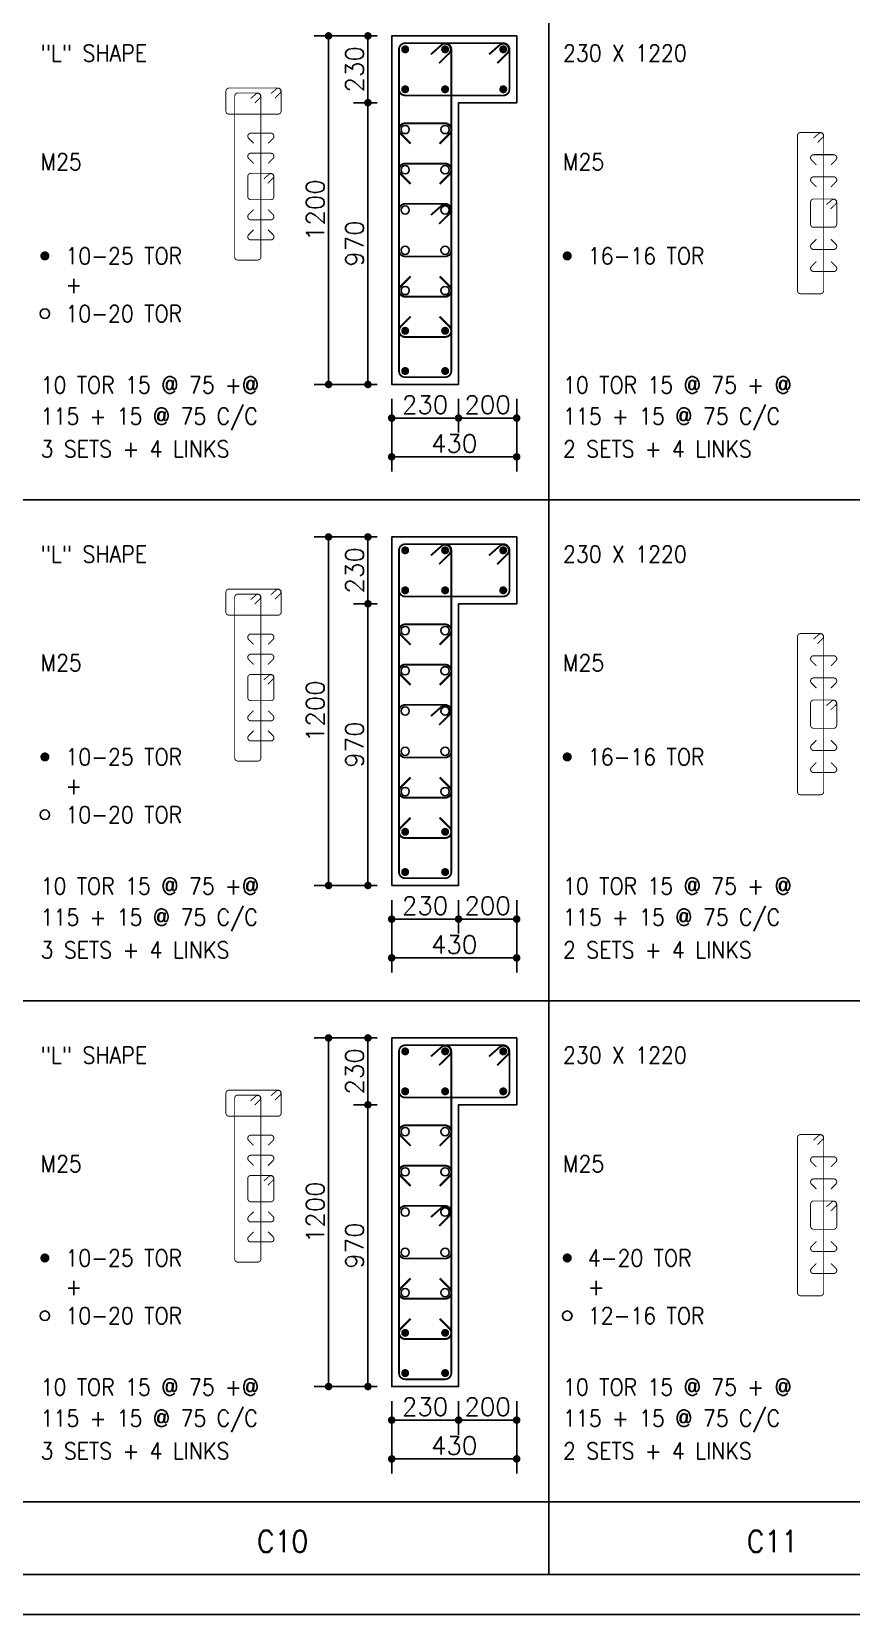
# Model space of a CAD drawing. Extents: x -200722 to 834823, y -494970 to 88783.
# Drawn here: x 399531 to 410812, y -104950 to -83154 of the extents above; entities that cross this region are included whole.
import ezdxf
from ezdxf.enums import TextEntityAlignment as Align

# ---------------------------------------------------------------- set-up
doc = ezdxf.new("R2010")
doc.units = 0
doc.header["$LTSCALE"] = 100
doc.header["$MEASUREMENT"] = 0
doc.header["$PDMODE"] = 34
doc.layers.get('0').update_dxf_attribs({"linetype": 'CONTINUOUS'})
doc.layers.get('DEFPOINTS').update_dxf_attribs({"linetype": 'CONTINUOUS'})
for name, color, linetype in [('5', 4, 'CONTINUOUS'), ('BEAM', 4, 'CONTINUOUS'), ('COL. SHED. STEEL.', 6, 'CONTINUOUS'), ('column', 240, 'CONTINUOUS'), ('STEEL', 6, 'CONTINUOUS'), ('TEXT', 2, 'CONTINUOUS')]:
    doc.layers.add(name, color=color, linetype=linetype)
doc.layers.add('9_PRINT BOUNDARY_NON PRINT', color=32, linetype='CONTINUOUS', plot=False)
doc.layers.add('9_TITLE TEXT', color=7, linetype='CONTINUOUS', lineweight=20)
doc.layers.add('g-dim', color=6, linetype='CONTINUOUS', lineweight=9)
doc.styles.add('ROMANS', font='romans.shx')
doc.styles.get("Standard").update_dxf_attribs({"font": 'simplex.shx'})
doc.dimstyles.new('STANDARD$0', dxfattribs={"dimtxt": 2.5, "dimasz": 2.5, "dimexe": 2, "dimexo": 0.7, "dimgap": 0.9, "dimtad": 1, "dimdec": 0, "dimdsep": 46, "dimtxsty": 'ROMANS', "dimcen": 0.09, "dimclrd": 4, "dimclre": 4, "dimclrt": 3, "dimadec": 0, "dimazin": 0, "dimtfac": 1, "dimtdec": 0, "dimtmove": 0, "dimatfit": 3, "dimfxl": 1, "dimtolj": 1, "dimtzin": 0, "dimarcsym": 0})

# ---------------------------------------------------------------- blocks, each defined once
blk = doc.blocks.new('DOT')
at = {"color": 0, "linetype": 'ByBlock'}
blk.add_line((-0.5, 0), (-1, 0), dxfattribs=at)
at = {"color": 0, "linetype": 'ByBlock', "const_width": 0.5}
blk.add_lwpolyline([(-0.25, 0, 1), (0.25, 0, 1)], format="xyb", close=True, dxfattribs=at)
blk = doc.blocks.new('*D166')
at = {"layer": 'BEAM', "color": 0, "lineweight": -2, "transparency": 16777216}
for p, q in [((404486, -102013), (404486, -102476)), ((405406, -102013), (405406, -102476)), ((404590, -102276), (405302, -102276))]:
    blk.add_line(p, q, dxfattribs=at)
at = {"layer": 'DEFPOINTS', "color": 0, "lineweight": -3, "transparency": 16777216}
for p in [(404486, -101813), (405406, -101813), (405406, -102276)]:
    blk.add_point(p, dxfattribs=at)
at = {"layer": 'BEAM', "color": 0, "lineweight": -2, "transparency": 16777216, "xscale": 104, "yscale": 104, "zscale": 104, "rotation": 180}
blk.add_blockref('DOT', (404486, -102276), dxfattribs=at)
at = {"layer": 'BEAM', "color": 0, "lineweight": -2, "transparency": 16777216, "xscale": 104, "yscale": 104, "zscale": 104}
blk.add_blockref('DOT', (405406, -102276), dxfattribs=at)
at = {"layer": 'BEAM', "color": 0, "transparency": 16777216, "insert": (404946, -102092), "char_height": 248, "attachment_point": 5}
blk.add_mtext('\\A1;230', dxfattribs=at)
blk = doc.blocks.new('_DOT')
at = {"color": 0, "linetype": 'ByBlock'}
blk.add_line((-0.5, 0), (-1, 0), dxfattribs=at)
at = {"color": 0, "linetype": 'ByBlock', "const_width": 0.5}
blk.add_lwpolyline([(-0.25, 0, 1), (0.25, 0, 1)], format="xyb", close=True, dxfattribs=at)
blk = doc.blocks.new('*D167')
at = {"layer": 'BEAM', "color": 0, "lineweight": -2, "transparency": 16777216}
for p, q in [((405406, -102013), (405406, -102476)), ((406206, -102013), (406206, -102476)), ((406102, -102276), (405510, -102276))]:
    blk.add_line(p, q, dxfattribs=at)
at = {"layer": 'DEFPOINTS', "color": 0, "lineweight": -3, "transparency": 16777216}
for p in [(405406, -101813), (406206, -101813), (405406, -102276)]:
    blk.add_point(p, dxfattribs=at)
at = {"layer": 'BEAM', "color": 0, "lineweight": -2, "transparency": 16777216, "xscale": 104, "yscale": 104, "zscale": 104, "rotation": 180}
blk.add_blockref('DOT', (405406, -102276), dxfattribs=at)
at = {"layer": 'BEAM', "color": 0, "lineweight": -2, "transparency": 16777216, "xscale": 104, "yscale": 104, "zscale": 104}
blk.add_blockref('DOT', (406206, -102276), dxfattribs=at)
at = {"layer": 'BEAM', "color": 0, "transparency": 16777216, "insert": (405806, -102092), "char_height": 248, "attachment_point": 5}
blk.add_mtext('\\A1;200', dxfattribs=at)
blk = doc.blocks.new('*D168')
at = {"layer": 'BEAM', "color": 0, "lineweight": -2, "transparency": 16777216}
for p, q in [((404486, -102013), (404486, -103010)), ((406206, -102013), (406206, -103010)), ((404590, -102810), (406102, -102810))]:
    blk.add_line(p, q, dxfattribs=at)
at = {"layer": 'DEFPOINTS', "color": 0, "lineweight": -3, "transparency": 16777216}
for p in [(404486, -101813), (406206, -101813), (406206, -102810)]:
    blk.add_point(p, dxfattribs=at)
at = {"layer": 'BEAM', "color": 0, "lineweight": -2, "transparency": 16777216, "xscale": 104, "yscale": 104, "zscale": 104, "rotation": 180}
blk.add_blockref('DOT', (404486, -102810), dxfattribs=at)
at = {"layer": 'BEAM', "color": 0, "lineweight": -2, "transparency": 16777216, "xscale": 104, "yscale": 104, "zscale": 104}
blk.add_blockref('DOT', (406206, -102810), dxfattribs=at)
at = {"layer": 'BEAM', "color": 0, "transparency": 16777216, "insert": (405346, -102626), "char_height": 248, "attachment_point": 5}
blk.add_mtext('\\A1;430', dxfattribs=at)
blk = doc.blocks.new('*D169')
at = {"layer": 'BEAM', "color": 0, "lineweight": -2, "transparency": 16777216}
for p, q in [((404286, -97933), (403959, -97933)), ((404159, -101709), (404159, -98037)), ((404286, -101813), (403959, -101813))]:
    blk.add_line(p, q, dxfattribs=at)
at = {"layer": 'DEFPOINTS', "color": 0, "lineweight": -3, "transparency": 16777216}
for p in [(404159, -97933), (404486, -97933), (404486, -101813)]:
    blk.add_point(p, dxfattribs=at)
at = {"layer": 'BEAM', "color": 0, "lineweight": -2, "transparency": 16777216, "xscale": 104, "yscale": 104, "zscale": 104}
for p, rotation in [((404159, -97933), 90), ((404159, -101813), 270)]:
    blk.add_blockref('DOT', p, dxfattribs=dict(at, rotation=rotation))
at = {"layer": 'BEAM', "color": 0, "transparency": 16777216, "insert": (403975, -99873), "char_height": 248, "attachment_point": 5, "rotation": 90}
blk.add_mtext('\\A1;970', dxfattribs=at)
blk = doc.blocks.new('*D170')
at = {"layer": 'BEAM', "color": 0, "lineweight": -2, "transparency": 16777216}
for p, q in [((404286, -97013), (403959, -97013)), ((404159, -97117), (404159, -97829)), ((404286, -97933), (403959, -97933))]:
    blk.add_line(p, q, dxfattribs=at)
at = {"layer": 'DEFPOINTS', "color": 0, "lineweight": -3, "transparency": 16777216}
for p in [(404486, -97013), (404159, -97933), (404486, -97933)]:
    blk.add_point(p, dxfattribs=at)
at = {"layer": 'BEAM', "color": 0, "lineweight": -2, "transparency": 16777216, "xscale": 104, "yscale": 104, "zscale": 104}
for p, rotation in [((404159, -97013), 90), ((404159, -97933), 270)]:
    blk.add_blockref('DOT', p, dxfattribs=dict(at, rotation=rotation))
at = {"layer": 'BEAM', "color": 0, "transparency": 16777216, "insert": (403975, -97473), "char_height": 248, "attachment_point": 5, "rotation": 90}
blk.add_mtext('\\A1;230', dxfattribs=at)
blk = doc.blocks.new('*D171')
at = {"layer": 'BEAM', "color": 0, "lineweight": -2, "transparency": 16777216}
for p, q in [((404286, -97013), (403417, -97013)), ((403617, -101709), (403617, -97117)), ((404286, -101813), (403417, -101813))]:
    blk.add_line(p, q, dxfattribs=at)
at = {"layer": 'DEFPOINTS', "color": 0, "lineweight": -3, "transparency": 16777216}
for p in [(403617, -97013), (404486, -97013), (404486, -101813)]:
    blk.add_point(p, dxfattribs=at)
at = {"layer": 'BEAM', "color": 0, "lineweight": -2, "transparency": 16777216, "xscale": 104, "yscale": 104, "zscale": 104}
for p, rotation in [((403617, -97013), 90), ((403617, -101813), 270)]:
    blk.add_blockref('DOT', p, dxfattribs=dict(at, rotation=rotation))
at = {"layer": 'BEAM', "color": 0, "transparency": 16777216, "insert": (403433, -99413), "char_height": 248, "attachment_point": 5, "rotation": 90}
blk.add_mtext('\\A1;1200', dxfattribs=at)
blk = doc.blocks.new('*D172')
at = {"layer": 'BEAM', "color": 0, "lineweight": -2, "transparency": 16777216}
for p, q in [((404486, -95113), (404486, -95576)), ((405406, -95113), (405406, -95576)), ((404590, -95376), (405302, -95376))]:
    blk.add_line(p, q, dxfattribs=at)
at = {"layer": 'DEFPOINTS', "color": 0, "lineweight": -3, "transparency": 16777216}
for p in [(404486, -94913), (405406, -94913), (405406, -95376)]:
    blk.add_point(p, dxfattribs=at)
at = {"layer": 'BEAM', "color": 0, "lineweight": -2, "transparency": 16777216, "xscale": 104, "yscale": 104, "zscale": 104, "rotation": 180}
blk.add_blockref('DOT', (404486, -95376), dxfattribs=at)
at = {"layer": 'BEAM', "color": 0, "lineweight": -2, "transparency": 16777216, "xscale": 104, "yscale": 104, "zscale": 104}
blk.add_blockref('DOT', (405406, -95376), dxfattribs=at)
at = {"layer": 'BEAM', "color": 0, "transparency": 16777216, "insert": (404946, -95192), "char_height": 248, "attachment_point": 5}
blk.add_mtext('\\A1;230', dxfattribs=at)
blk = doc.blocks.new('*D173')
at = {"layer": 'BEAM', "color": 0, "lineweight": -2, "transparency": 16777216}
for p, q in [((405406, -95113), (405406, -95576)), ((406206, -95113), (406206, -95576)), ((406102, -95376), (405510, -95376))]:
    blk.add_line(p, q, dxfattribs=at)
at = {"layer": 'DEFPOINTS', "color": 0, "lineweight": -3, "transparency": 16777216}
for p in [(405406, -94913), (406206, -94913), (405406, -95376)]:
    blk.add_point(p, dxfattribs=at)
at = {"layer": 'BEAM', "color": 0, "lineweight": -2, "transparency": 16777216, "xscale": 104, "yscale": 104, "zscale": 104, "rotation": 180}
blk.add_blockref('DOT', (405406, -95376), dxfattribs=at)
at = {"layer": 'BEAM', "color": 0, "lineweight": -2, "transparency": 16777216, "xscale": 104, "yscale": 104, "zscale": 104}
blk.add_blockref('DOT', (406206, -95376), dxfattribs=at)
at = {"layer": 'BEAM', "color": 0, "transparency": 16777216, "insert": (405806, -95192), "char_height": 248, "attachment_point": 5}
blk.add_mtext('\\A1;200', dxfattribs=at)
blk = doc.blocks.new('*D174')
at = {"layer": 'BEAM', "color": 0, "lineweight": -2, "transparency": 16777216}
for p, q in [((404486, -95113), (404486, -96110)), ((406206, -95113), (406206, -96110)), ((404590, -95910), (406102, -95910))]:
    blk.add_line(p, q, dxfattribs=at)
at = {"layer": 'DEFPOINTS', "color": 0, "lineweight": -3, "transparency": 16777216}
for p in [(404486, -94913), (406206, -94913), (406206, -95910)]:
    blk.add_point(p, dxfattribs=at)
at = {"layer": 'BEAM', "color": 0, "lineweight": -2, "transparency": 16777216, "xscale": 104, "yscale": 104, "zscale": 104, "rotation": 180}
blk.add_blockref('DOT', (404486, -95910), dxfattribs=at)
at = {"layer": 'BEAM', "color": 0, "lineweight": -2, "transparency": 16777216, "xscale": 104, "yscale": 104, "zscale": 104}
blk.add_blockref('DOT', (406206, -95910), dxfattribs=at)
at = {"layer": 'BEAM', "color": 0, "transparency": 16777216, "insert": (405346, -95726), "char_height": 248, "attachment_point": 5}
blk.add_mtext('\\A1;430', dxfattribs=at)
blk = doc.blocks.new('*D175')
at = {"layer": 'BEAM', "color": 0, "lineweight": -2, "transparency": 16777216}
for p, q in [((404286, -91033), (403959, -91033)), ((404159, -94809), (404159, -91137)), ((404286, -94913), (403959, -94913))]:
    blk.add_line(p, q, dxfattribs=at)
at = {"layer": 'DEFPOINTS', "color": 0, "lineweight": -3, "transparency": 16777216}
for p in [(404159, -91033), (404486, -91033), (404486, -94913)]:
    blk.add_point(p, dxfattribs=at)
at = {"layer": 'BEAM', "color": 0, "lineweight": -2, "transparency": 16777216, "xscale": 104, "yscale": 104, "zscale": 104}
for p, rotation in [((404159, -91033), 90), ((404159, -94913), 270)]:
    blk.add_blockref('DOT', p, dxfattribs=dict(at, rotation=rotation))
at = {"layer": 'BEAM', "color": 0, "transparency": 16777216, "insert": (403975, -92973), "char_height": 248, "attachment_point": 5, "rotation": 90}
blk.add_mtext('\\A1;970', dxfattribs=at)
blk = doc.blocks.new('*D176')
at = {"layer": 'BEAM', "color": 0, "lineweight": -2, "transparency": 16777216}
for p, q in [((404286, -90113), (403959, -90113)), ((404159, -90217), (404159, -90929)), ((404286, -91033), (403959, -91033))]:
    blk.add_line(p, q, dxfattribs=at)
at = {"layer": 'DEFPOINTS', "color": 0, "lineweight": -3, "transparency": 16777216}
for p in [(404486, -90113), (404159, -91033), (404486, -91033)]:
    blk.add_point(p, dxfattribs=at)
at = {"layer": 'BEAM', "color": 0, "lineweight": -2, "transparency": 16777216, "xscale": 104, "yscale": 104, "zscale": 104}
for p, rotation in [((404159, -90113), 90), ((404159, -91033), 270)]:
    blk.add_blockref('DOT', p, dxfattribs=dict(at, rotation=rotation))
at = {"layer": 'BEAM', "color": 0, "transparency": 16777216, "insert": (403975, -90573), "char_height": 248, "attachment_point": 5, "rotation": 90}
blk.add_mtext('\\A1;230', dxfattribs=at)
blk = doc.blocks.new('*D177')
at = {"layer": 'BEAM', "color": 0, "lineweight": -2, "transparency": 16777216}
for p, q in [((404286, -90113), (403417, -90113)), ((403617, -94809), (403617, -90217)), ((404286, -94913), (403417, -94913))]:
    blk.add_line(p, q, dxfattribs=at)
at = {"layer": 'DEFPOINTS', "color": 0, "lineweight": -3, "transparency": 16777216}
for p in [(403617, -90113), (404486, -90113), (404486, -94913)]:
    blk.add_point(p, dxfattribs=at)
at = {"layer": 'BEAM', "color": 0, "lineweight": -2, "transparency": 16777216, "xscale": 104, "yscale": 104, "zscale": 104}
for p, rotation in [((403617, -90113), 90), ((403617, -94913), 270)]:
    blk.add_blockref('DOT', p, dxfattribs=dict(at, rotation=rotation))
at = {"layer": 'BEAM', "color": 0, "transparency": 16777216, "insert": (403433, -92513), "char_height": 248, "attachment_point": 5, "rotation": 90}
blk.add_mtext('\\A1;1200', dxfattribs=at)
blk = doc.blocks.new('*D178')
at = {"layer": 'BEAM', "color": 0, "lineweight": -2, "transparency": 16777216}
for p, q in [((404486, -88213), (404486, -88676)), ((405406, -88213), (405406, -88676)), ((404590, -88476), (405302, -88476))]:
    blk.add_line(p, q, dxfattribs=at)
at = {"layer": 'DEFPOINTS', "color": 0, "lineweight": -3, "transparency": 16777216}
for p in [(404486, -88013), (405406, -88013), (405406, -88476)]:
    blk.add_point(p, dxfattribs=at)
at = {"layer": 'BEAM', "color": 0, "lineweight": -2, "transparency": 16777216, "xscale": 104, "yscale": 104, "zscale": 104, "rotation": 180}
blk.add_blockref('DOT', (404486, -88476), dxfattribs=at)
at = {"layer": 'BEAM', "color": 0, "lineweight": -2, "transparency": 16777216, "xscale": 104, "yscale": 104, "zscale": 104}
blk.add_blockref('DOT', (405406, -88476), dxfattribs=at)
at = {"layer": 'BEAM', "color": 0, "transparency": 16777216, "insert": (404946, -88292), "char_height": 248, "attachment_point": 5}
blk.add_mtext('\\A1;230', dxfattribs=at)
blk = doc.blocks.new('*D179')
at = {"layer": 'BEAM', "color": 0, "lineweight": -2, "transparency": 16777216}
for p, q in [((405406, -88213), (405406, -88676)), ((406206, -88213), (406206, -88676)), ((406102, -88476), (405510, -88476))]:
    blk.add_line(p, q, dxfattribs=at)
at = {"layer": 'DEFPOINTS', "color": 0, "lineweight": -3, "transparency": 16777216}
for p in [(405406, -88013), (406206, -88013), (405406, -88476)]:
    blk.add_point(p, dxfattribs=at)
at = {"layer": 'BEAM', "color": 0, "lineweight": -2, "transparency": 16777216, "xscale": 104, "yscale": 104, "zscale": 104, "rotation": 180}
blk.add_blockref('DOT', (405406, -88476), dxfattribs=at)
at = {"layer": 'BEAM', "color": 0, "lineweight": -2, "transparency": 16777216, "xscale": 104, "yscale": 104, "zscale": 104}
blk.add_blockref('DOT', (406206, -88476), dxfattribs=at)
at = {"layer": 'BEAM', "color": 0, "transparency": 16777216, "insert": (405806, -88292), "char_height": 248, "attachment_point": 5}
blk.add_mtext('\\A1;200', dxfattribs=at)
blk = doc.blocks.new('*D180')
at = {"layer": 'BEAM', "color": 0, "lineweight": -2, "transparency": 16777216}
for p, q in [((404486, -88213), (404486, -89210)), ((406206, -88213), (406206, -89210)), ((404590, -89010), (406102, -89010))]:
    blk.add_line(p, q, dxfattribs=at)
at = {"layer": 'DEFPOINTS', "color": 0, "lineweight": -3, "transparency": 16777216}
for p in [(404486, -88013), (406206, -88013), (406206, -89010)]:
    blk.add_point(p, dxfattribs=at)
at = {"layer": 'BEAM', "color": 0, "lineweight": -2, "transparency": 16777216, "xscale": 104, "yscale": 104, "zscale": 104, "rotation": 180}
blk.add_blockref('DOT', (404486, -89010), dxfattribs=at)
at = {"layer": 'BEAM', "color": 0, "lineweight": -2, "transparency": 16777216, "xscale": 104, "yscale": 104, "zscale": 104}
blk.add_blockref('DOT', (406206, -89010), dxfattribs=at)
at = {"layer": 'BEAM', "color": 0, "transparency": 16777216, "insert": (405346, -88826), "char_height": 248, "attachment_point": 5}
blk.add_mtext('\\A1;430', dxfattribs=at)
blk = doc.blocks.new('*D181')
at = {"layer": 'BEAM', "color": 0, "lineweight": -2, "transparency": 16777216}
for p, q in [((404286, -84133), (403959, -84133)), ((404159, -87909), (404159, -84237)), ((404286, -88013), (403959, -88013))]:
    blk.add_line(p, q, dxfattribs=at)
at = {"layer": 'DEFPOINTS', "color": 0, "lineweight": -3, "transparency": 16777216}
for p in [(404159, -84133), (404486, -84133), (404486, -88013)]:
    blk.add_point(p, dxfattribs=at)
at = {"layer": 'BEAM', "color": 0, "lineweight": -2, "transparency": 16777216, "xscale": 104, "yscale": 104, "zscale": 104}
for p, rotation in [((404159, -84133), 90), ((404159, -88013), 270)]:
    blk.add_blockref('DOT', p, dxfattribs=dict(at, rotation=rotation))
at = {"layer": 'BEAM', "color": 0, "transparency": 16777216, "insert": (403975, -86073), "char_height": 248, "attachment_point": 5, "rotation": 90}
blk.add_mtext('\\A1;970', dxfattribs=at)
blk = doc.blocks.new('*D182')
at = {"layer": 'BEAM', "color": 0, "lineweight": -2, "transparency": 16777216}
for p, q in [((404286, -83213), (403959, -83213)), ((404159, -83317), (404159, -84029)), ((404286, -84133), (403959, -84133))]:
    blk.add_line(p, q, dxfattribs=at)
at = {"layer": 'DEFPOINTS', "color": 0, "lineweight": -3, "transparency": 16777216}
for p in [(404486, -83213), (404159, -84133), (404486, -84133)]:
    blk.add_point(p, dxfattribs=at)
at = {"layer": 'BEAM', "color": 0, "lineweight": -2, "transparency": 16777216, "xscale": 104, "yscale": 104, "zscale": 104}
for p, rotation in [((404159, -83213), 90), ((404159, -84133), 270)]:
    blk.add_blockref('DOT', p, dxfattribs=dict(at, rotation=rotation))
at = {"layer": 'BEAM', "color": 0, "transparency": 16777216, "insert": (403975, -83673), "char_height": 248, "attachment_point": 5, "rotation": 90}
blk.add_mtext('\\A1;230', dxfattribs=at)
blk = doc.blocks.new('*D183')
at = {"layer": 'BEAM', "color": 0, "lineweight": -2, "transparency": 16777216}
for p, q in [((404286, -83213), (403417, -83213)), ((403617, -87909), (403617, -83317)), ((404286, -88013), (403417, -88013))]:
    blk.add_line(p, q, dxfattribs=at)
at = {"layer": 'DEFPOINTS', "color": 0, "lineweight": -3, "transparency": 16777216}
for p in [(403617, -83213), (404486, -83213), (404486, -88013)]:
    blk.add_point(p, dxfattribs=at)
at = {"layer": 'BEAM', "color": 0, "lineweight": -2, "transparency": 16777216, "xscale": 104, "yscale": 104, "zscale": 104}
for p, rotation in [((403617, -83213), 90), ((403617, -88013), 270)]:
    blk.add_blockref('DOT', p, dxfattribs=dict(at, rotation=rotation))
at = {"layer": 'BEAM', "color": 0, "transparency": 16777216, "insert": (403433, -85613), "char_height": 248, "attachment_point": 5, "rotation": 90}
blk.add_mtext('\\A1;1200', dxfattribs=at)

msp = doc.modelspace()

# ---------------------------------------------------------------- linework, layer by layer
at = {"color": 18, "true_color": 0x000000}
msp.add_lwpolyline([(330496.4, -104400.4), (421906.4, -104400.4), (421906.4, -40160.4), (330496.4, -40160.4)], close=True, dxfattribs=at)
at = {"layer": '5', "color": 7, "lineweight": -2}
for p, q in [((406646.4, -104400.4), (406646.4, -55100.4)), ((330496.4, -89600.4), (412446.4, -89600.4)), ((330496.4, -96500.4), (412446.4, -96500.4)), ((330496.4, -103400.4), (412446.4, -103400.4))]:
    msp.add_line(p, q, dxfattribs=at)
at = {"layer": '9_PRINT BOUNDARY_NON PRINT', "color": 18, "true_color": 0x000000}
msp.add_lwpolyline([(329946.4, -104950.4), (422456.4, -104950.4), (422456.4, -39610.4), (329946.4, -39610.4)], close=True, dxfattribs=at)
at = {"layer": '9_TITLE TEXT', "color": 18, "true_color": 0x000000}
msp.add_lwpolyline([(421906.4, -40160.4), (330496.4, -40160.4), (330496.4, -104400.4), (421906.4, -104400.4)], dxfattribs=at)
at = {"layer": 'COL. SHED. STEEL.', "color": 140, "linetype": 'Continuous', "const_width": 12.5}
for points in [[(410293.6, -85848.5), (410568.6, -85848.5, 0.4142136), (410611.1, -85806), (410611.1, -85501, 0.4142136), (410568.6, -85458.5), (410293.6, -85458.5, 0.4142136), (410251.1, -85501), (410251.1, -85806, 0.4142136)], [(410293.6, -92748.5), (410568.6, -92748.5, 0.4142136), (410611.1, -92706), (410611.1, -92401, 0.4142136), (410568.6, -92358.5), (410293.6, -92358.5, 0.4142136), (410251.1, -92401), (410251.1, -92706, 0.4142136)], [(410293.6, -99648.5), (410568.6, -99648.5, 0.4142136), (410611.1, -99606), (410611.1, -99301, 0.4142136), (410568.6, -99258.5), (410293.6, -99258.5, 0.4142136), (410251.1, -99301), (410251.1, -99606, 0.4142136)]]:
    msp.add_lwpolyline(points, format="xyb", close=True, dxfattribs=at)
for points in [[(410527, -85596.4), (410598.1, -85526.1, 0.9275277), (410543.3, -85471.8), (410470.8, -85535.5)], [(410527, -92496.4), (410598.1, -92426.1, 0.9275277), (410543.3, -92371.8), (410470.8, -92435.5)], [(410527, -99396.4), (410598.1, -99326.1, 0.9275277), (410543.3, -99271.8), (410470.8, -99335.5)]]:
    msp.add_lwpolyline(points, format="xyb", dxfattribs=at)
at = {"layer": 'column', "color": 4, "linetype": 'Continuous'}
for points in [[(406206.4, -83212.9), (404486.4, -83212.9), (404486.4, -88013), (405406.4, -88013), (405406.4, -84132.9), (406206.4, -84132.9), (406206.4, -83212.9)], [(406206.4, -90112.9), (404486.4, -90112.9), (404486.4, -94913), (405406.4, -94913), (405406.4, -91032.9), (406206.4, -91032.9), (406206.4, -90112.9)], [(406206.4, -97012.9), (404486.4, -97012.9), (404486.4, -101813), (405406.4, -101813), (405406.4, -97932.9), (406206.4, -97932.9), (406206.4, -97012.9)]]:
    msp.add_lwpolyline(points, dxfattribs=at)
at = {"layer": 'g-dim', "color": 62, "lineweight": -2}
for points, const_width in [([(402547.7, -85468.2), (402822.7, -85468.2, 0.4142136), (402865.2, -85425.7), (402865.2, -85148.6, 0.4142136), (402822.7, -85106.1), (402547.7, -85106.1, 0.4142136), (402505.2, -85148.6), (402505.2, -85425.7, 0.4142136)], 12.5), ([(404671.4, -86250.1), (405221.4, -86250.1, 0.4142136), (405306.4, -86165.1), (405306.4, -85610.8, 0.4142136), (405221.4, -85525.8), (404671.4, -85525.8, 0.4142136), (404586.4, -85610.8), (404586.4, -86165.1, 0.4142136)], 25), ([(402547.7, -92368.2), (402822.7, -92368.2, 0.4142136), (402865.2, -92325.7), (402865.2, -92048.6, 0.4142136), (402822.7, -92006.1), (402547.7, -92006.1, 0.4142136), (402505.2, -92048.6), (402505.2, -92325.7, 0.4142136)], 12.5), ([(404671.4, -93150.1), (405221.4, -93150.1, 0.4142136), (405306.4, -93065.1), (405306.4, -92510.8, 0.4142136), (405221.4, -92425.8), (404671.4, -92425.8, 0.4142136), (404586.4, -92510.8), (404586.4, -93065.1, 0.4142136)], 25), ([(402547.7, -99268.2), (402822.7, -99268.2, 0.4142136), (402865.2, -99225.7), (402865.2, -98948.6, 0.4142136), (402822.7, -98906.1), (402547.7, -98906.1, 0.4142136), (402505.2, -98948.6), (402505.2, -99225.7, 0.4142136)], 12.5), ([(404671.4, -100050.1), (405221.4, -100050.1, 0.4142136), (405306.4, -99965.1), (405306.4, -99410.8, 0.4142136), (405221.4, -99325.8), (404671.4, -99325.8, 0.4142136), (404586.4, -99410.8), (404586.4, -99965.1, 0.4142136)], 25)]:
    msp.add_lwpolyline(points, format="xyb", close=True, dxfattribs=dict(at, const_width=const_width))
for points, const_width in [([(402781.1, -85244), (402852.1, -85173.7, 0.9275277), (402797.3, -85119.4), (402724.8, -85183)], 12.5), ([(405138.2, -85801.7), (405280.3, -85661, 0.9275277), (405170.7, -85552.4), (405025.7, -85679.7)], 25), ([(402781.1, -92144), (402852.1, -92073.7, 0.9275277), (402797.3, -92019.4), (402724.8, -92083)], 12.5), ([(405138.2, -92701.7), (405280.3, -92561, 0.9275277), (405170.7, -92452.4), (405025.7, -92579.7)], 25), ([(402781.1, -99044), (402852.1, -98973.7, 0.9275277), (402797.3, -98919.4), (402724.8, -98983)], 12.5), ([(405138.2, -99601.7), (405280.3, -99461, 0.9275277), (405170.7, -99352.4), (405025.7, -99479.7)], 25)]:
    msp.add_lwpolyline(points, format="xyb", dxfattribs=dict(at, const_width=const_width))
at = {"layer": 'STEEL', "color": 18, "true_color": 0x000000}
for points, const_width in [([(404671.4, -83312.9), (405221.4, -83312.9, -0.4142136), (405306.4, -83397.9), (405306.4, -87828, -0.4142136), (405221.4, -87913), (404671.4, -87913, -0.4142136), (404586.4, -87828), (404586.4, -83397.9, -0.4142136)], 25), ([(404671.4, -83312.9), (406021.4, -83312.9, -0.4142136), (406106.4, -83397.9), (406106.4, -83947.9, -0.4142136), (406021.4, -84032.9), (404671.4, -84032.9, -0.4142136), (404586.4, -83947.9), (404586.4, -83397.9, -0.4142136)], 25), ([(402247, -83930.8), (402922, -83930.8, -0.4142136), (402964.5, -83973.3), (402964.5, -84248.3, -0.4142136), (402922, -84290.8), (402247, -84290.8, -0.4142136), (402204.5, -84248.3), (402204.5, -83973.3, -0.4142136)], 12.5), ([(402367.7, -83999.6), (402642.7, -83999.6, -0.4142136), (402685.2, -84042.1), (402685.2, -86257.2, -0.4142136), (402642.7, -86299.7), (402367.7, -86299.7, -0.4142136), (402325.2, -86257.2), (402325.2, -84042.1, -0.4142136)], 12.5), ([(410113.6, -86763.5), (410388.6, -86763.5, 0.4142136), (410431.1, -86721), (410431.1, -84586, 0.4142136), (410388.6, -84543.5), (410113.6, -84543.5, 0.4142136), (410071.1, -84586), (410071.1, -86721, 0.4142136)], 12.5), ([(399681.7, -86242.9, 1), (399744.2, -86242.9, 1)], 62.5), ([(406870.9, -86242.9, 1), (406933.4, -86242.9, 1)], 62.5), ([(404671.4, -90212.9), (405221.4, -90212.9, -0.4142136), (405306.4, -90297.9), (405306.4, -94728, -0.4142136), (405221.4, -94813), (404671.4, -94813, -0.4142136), (404586.4, -94728), (404586.4, -90297.9, -0.4142136)], 25), ([(404671.4, -90212.9), (406021.4, -90212.9, -0.4142136), (406106.4, -90297.9), (406106.4, -90847.9, -0.4142136), (406021.4, -90932.9), (404671.4, -90932.9, -0.4142136), (404586.4, -90847.9), (404586.4, -90297.9, -0.4142136)], 25), ([(402247, -90830.8), (402922, -90830.8, -0.4142136), (402964.5, -90873.3), (402964.5, -91148.3, -0.4142136), (402922, -91190.8), (402247, -91190.8, -0.4142136), (402204.5, -91148.3), (402204.5, -90873.3, -0.4142136)], 12.5), ([(402367.7, -90899.6), (402642.7, -90899.6, -0.4142136), (402685.2, -90942.1), (402685.2, -93157.2, -0.4142136), (402642.7, -93199.7), (402367.7, -93199.7, -0.4142136), (402325.2, -93157.2), (402325.2, -90942.1, -0.4142136)], 12.5), ([(410113.6, -93663.5), (410388.6, -93663.5, 0.4142136), (410431.1, -93621), (410431.1, -91486, 0.4142136), (410388.6, -91443.5), (410113.6, -91443.5, 0.4142136), (410071.1, -91486), (410071.1, -93621, 0.4142136)], 12.5), ([(399681.7, -93142.9, 1), (399744.2, -93142.9, 1)], 62.5), ([(406870.9, -93142.9, 1), (406933.4, -93142.9, 1)], 62.5), ([(404671.4, -97112.9), (405221.4, -97112.9, -0.4142136), (405306.4, -97197.9), (405306.4, -101628, -0.4142136), (405221.4, -101713), (404671.4, -101713, -0.4142136), (404586.4, -101628), (404586.4, -97197.9, -0.4142136)], 25), ([(404671.4, -97112.9), (406021.4, -97112.9, -0.4142136), (406106.4, -97197.9), (406106.4, -97747.9, -0.4142136), (406021.4, -97832.9), (404671.4, -97832.9, -0.4142136), (404586.4, -97747.9), (404586.4, -97197.9, -0.4142136)], 25), ([(402247, -97730.8), (402922, -97730.8, -0.4142136), (402964.5, -97773.3), (402964.5, -98048.3, -0.4142136), (402922, -98090.8), (402247, -98090.8, -0.4142136), (402204.5, -98048.3), (402204.5, -97773.3, -0.4142136)], 12.5), ([(402367.7, -97799.6), (402642.7, -97799.6, -0.4142136), (402685.2, -97842.1), (402685.2, -100057.2, -0.4142136), (402642.7, -100099.7), (402367.7, -100099.7, -0.4142136), (402325.2, -100057.2), (402325.2, -97842.1, -0.4142136)], 12.5), ([(410113.6, -100563.5), (410388.6, -100563.5, 0.4142136), (410431.1, -100521), (410431.1, -98386, 0.4142136), (410388.6, -98343.5), (410113.6, -98343.5, 0.4142136), (410071.1, -98386), (410071.1, -100521, 0.4142136)], 12.5), ([(399681.7, -100042.9, 1), (399744.2, -100042.9, 1)], 62.5), ([(406870.9, -100042.9, 1), (406933.4, -100042.9, 1)], 62.5)]:
    msp.add_lwpolyline(points, format="xyb", close=True, dxfattribs=dict(at, const_width=const_width))
at = {"layer": 'STEEL', "color": 18, "linetype": 'Continuous', "true_color": 0x000000, "const_width": 55}
for points in [[(404671.4, -83425.4, 1), (404671.4, -83370.4, 1)], [(405221.4, -83425.4, -1), (405221.4, -83370.4, -1)], [(406021.4, -83425.4, -1), (406021.4, -83370.4, -1)], [(404671.4, -83975.4, 1), (404671.4, -83920.4, 1)], [(405221.4, -83975.4, -1), (405221.4, -83920.4, -1)], [(406021.4, -83975.4, -1), (406021.4, -83920.4, -1)], [(404671.4, -87301.2, 1), (404671.4, -87246.2, 1)], [(405221.4, -87301.2, -1), (405221.4, -87246.2, -1)], [(404671.4, -87855.5, 1), (404671.4, -87800.5, 1)], [(405221.4, -87855.5, -1), (405221.4, -87800.5, -1)], [(404671.4, -90325.4, 1), (404671.4, -90270.4, 1)], [(405221.4, -90325.4, -1), (405221.4, -90270.4, -1)], [(406021.4, -90325.4, -1), (406021.4, -90270.4, -1)], [(404671.4, -90875.4, 1), (404671.4, -90820.4, 1)], [(405221.4, -90875.4, -1), (405221.4, -90820.4, -1)], [(406021.4, -90875.4, -1), (406021.4, -90820.4, -1)], [(404671.4, -94201.2, 1), (404671.4, -94146.2, 1)], [(405221.4, -94201.2, -1), (405221.4, -94146.2, -1)], [(404671.4, -94755.5, 1), (404671.4, -94700.5, 1)], [(405221.4, -94755.5, -1), (405221.4, -94700.5, -1)], [(404671.4, -97225.4, 1), (404671.4, -97170.4, 1)], [(405221.4, -97225.4, -1), (405221.4, -97170.4, -1)], [(406021.4, -97225.4, -1), (406021.4, -97170.4, -1)], [(404671.4, -97775.4, 1), (404671.4, -97720.4, 1)], [(405221.4, -97775.4, -1), (405221.4, -97720.4, -1)], [(406021.4, -97775.4, -1), (406021.4, -97720.4, -1)], [(404671.4, -101101.2, 1), (404671.4, -101046.2, 1)], [(405221.4, -101101.2, -1), (405221.4, -101046.2, -1)], [(404671.4, -101655.5, 1), (404671.4, -101600.5, 1)], [(405221.4, -101655.5, -1), (405221.4, -101600.5, -1)]]:
    msp.add_lwpolyline(points, format="xyb", close=True, dxfattribs=at)
at = {"layer": 'STEEL', "color": 18, "true_color": 0x000000}
for points, const_width in [([(405138.2, -83588.8), (405280.3, -83448.1, 0.9275277), (405170.7, -83339.5), (405025.7, -83466.8)], 25), ([(405938.2, -83588.8), (406080.3, -83448.1, 0.9275277), (405970.7, -83339.5), (405825.7, -83466.8)], 25), ([(402601.1, -84137.6), (402672.1, -84067.2, 0.9275277), (402617.3, -84012.9), (402544.8, -84076.6)], 12.5), ([(402880.5, -84068.7), (402951.5, -83998.3, 0.9275277), (402896.7, -83944), (402824.2, -84007.7)], 12.5), ([(410347, -84681.4), (410418.1, -84611.1, 0.9275277), (410363.3, -84556.8), (410290.8, -84620.5)], 12.5), ([(405138.2, -90488.8), (405280.3, -90348.1, 0.9275277), (405170.7, -90239.5), (405025.7, -90366.8)], 25), ([(405938.2, -90488.8), (406080.3, -90348.1, 0.9275277), (405970.7, -90239.5), (405825.7, -90366.8)], 25), ([(402880.5, -90968.7), (402951.5, -90898.3, 0.9275277), (402896.7, -90844), (402824.2, -90907.7)], 12.5), ([(402601.1, -91037.6), (402672.1, -90967.2, 0.9275277), (402617.3, -90912.9), (402544.8, -90976.6)], 12.5), ([(410347, -91581.4), (410418.1, -91511.1, 0.9275277), (410363.3, -91456.8), (410290.8, -91520.5)], 12.5), ([(405138.2, -97388.8), (405280.3, -97248.1, 0.9275277), (405170.7, -97139.5), (405025.7, -97266.8)], 25), ([(405938.2, -97388.8), (406080.3, -97248.1, 0.9275277), (405970.7, -97139.5), (405825.7, -97266.8)], 25), ([(402601.1, -97937.6), (402672.1, -97867.2, 0.9275277), (402617.3, -97812.9), (402544.8, -97876.6)], 12.5), ([(402880.5, -97868.7), (402951.5, -97798.3, 0.9275277), (402896.7, -97744), (402824.2, -97807.7)], 12.5), ([(410347, -98481.4), (410418.1, -98411.1, 0.9275277), (410363.3, -98356.8), (410290.8, -98420.5)], 12.5)]:
    msp.add_lwpolyline(points, format="xyb", dxfattribs=dict(at, const_width=const_width))
at = {"layer": 'STEEL', "color": 40}
for points in [[(402585.2, -84691.9, 14, 14, 0), (402517.6, -84624.3, 14, 14, -0.6681786), (402547.7, -84551.8, 14, 14, 0), (402822.7, -84551.8, 14, 14, -0.6681786), (402852.7, -84624.3, 14, 14, 0), (402785.2, -84691.9, 0, 0, 0)], [(404746.4, -84697.4, 28, 28, 0), (404611.3, -84562.3, 28, 28, -0.6681786), (404671.4, -84417.2, 28, 28, 0), (405221.4, -84417.2, 28, 28, -0.6681786), (405281.5, -84562.3, 28, 28, 0), (405146.5, -84697.4, 0, 0, 0)], [(402585.2, -84969, 14, 14, 0), (402517.6, -84901.5, 14, 14, -0.6681786), (402547.7, -84828.9, 14, 14, 0), (402822.7, -84828.9, 14, 14, -0.6681786), (402852.7, -84901.5, 14, 14, 0), (402785.2, -84969, 0, 0, 0)], [(404746.4, -85251.7, 28, 28, 0), (404611.3, -85116.6, 28, 28, -0.6681786), (404671.4, -84971.5, 28, 28, 0), (405221.4, -84971.5, 28, 28, -0.6681786), (405281.5, -85116.6, 28, 28, 0), (405146.5, -85251.7, 0, 0, 0)], [(410331.1, -84988.6, 14, 14, 0), (410263.6, -84921.1, 14, 14, -0.6681786), (410293.6, -84848.5, 14, 14, 0), (410568.6, -84848.5, 14, 14, -0.6681786), (410598.7, -84921.1, 14, 14, 0), (410531.1, -84988.6, 0, 0, 0)], [(410331.1, -85293.6, 14, 14, 0), (410263.6, -85226.1, 14, 14, -0.6681786), (410293.6, -85153.5, 14, 14, 0), (410568.6, -85153.5, 14, 14, -0.6681786), (410598.7, -85226.1, 14, 14, 0), (410531.1, -85293.6, 0, 0, 0)], [(402585.2, -85605.3, 14, 14, 0), (402517.6, -85672.8, 14, 14, 0.6681786), (402547.7, -85745.4, 14, 14, 0), (402822.7, -85745.4, 14, 14, 0.6681786), (402852.7, -85672.8, 14, 14, 0), (402785.2, -85605.3, 0, 0, 0)], [(402585.2, -85882.4, 14, 14, 0), (402517.6, -85950, 14, 14, 0.6681786), (402547.7, -86022.5, 14, 14, 0), (402822.7, -86022.5, 14, 14, 0.6681786), (402852.7, -85950, 14, 14, 0), (402785.2, -85882.4, 0, 0, 0)], [(410331.1, -86013.4, 14, 14, 0), (410263.6, -86081, 14, 14, 0.6681786), (410293.6, -86153.5, 14, 14, 0), (410568.6, -86153.5, 14, 14, 0.6681786), (410598.7, -86081, 14, 14, 0), (410531.1, -86013.4, 0, 0, 0)], [(410331.1, -86318.4, 14, 14, 0), (410263.6, -86386, 14, 14, 0.6681786), (410293.6, -86458.5, 14, 14, 0), (410568.6, -86458.5, 14, 14, 0.6681786), (410598.7, -86386, 14, 14, 0), (410531.1, -86318.4, 0, 0, 0)], [(404746.4, -86524.2, 28, 28, 0), (404611.3, -86659.3, 28, 28, 0.6681786), (404671.4, -86804.4, 28, 28, 0), (405221.4, -86804.4, 28, 28, 0.6681786), (405281.5, -86659.3, 28, 28, 0), (405146.5, -86524.2, 0, 0, 0)], [(404746.4, -87078.5, 28, 28, 0), (404611.3, -87213.6, 28, 28, 0.6681786), (404671.4, -87358.7, 28, 28, 0), (405221.4, -87358.7, 28, 28, 0.6681786), (405281.5, -87213.6, 28, 28, 0), (405146.5, -87078.5, 0, 0, 0)], [(404746.4, -91597.4, 28, 28, 0), (404611.3, -91462.3, 28, 28, -0.6681786), (404671.4, -91317.2, 28, 28, 0), (405221.4, -91317.2, 28, 28, -0.6681786), (405281.5, -91462.3, 28, 28, 0), (405146.5, -91597.4, 0, 0, 0)], [(402585.2, -91591.9, 14, 14, 0), (402517.6, -91524.3, 14, 14, -0.6681786), (402547.7, -91451.8, 14, 14, 0), (402822.7, -91451.8, 14, 14, -0.6681786), (402852.7, -91524.3, 14, 14, 0), (402785.2, -91591.9, 0, 0, 0)], [(402585.2, -91869, 14, 14, 0), (402517.6, -91801.5, 14, 14, -0.6681786), (402547.7, -91728.9, 14, 14, 0), (402822.7, -91728.9, 14, 14, -0.6681786), (402852.7, -91801.5, 14, 14, 0), (402785.2, -91869, 0, 0, 0)], [(410331.1, -91888.6, 14, 14, 0), (410263.6, -91821.1, 14, 14, -0.6681786), (410293.6, -91748.5, 14, 14, 0), (410568.6, -91748.5, 14, 14, -0.6681786), (410598.7, -91821.1, 14, 14, 0), (410531.1, -91888.6, 0, 0, 0)], [(404746.4, -92151.7, 28, 28, 0), (404611.3, -92016.6, 28, 28, -0.6681786), (404671.4, -91871.5, 28, 28, 0), (405221.4, -91871.5, 28, 28, -0.6681786), (405281.5, -92016.6, 28, 28, 0), (405146.5, -92151.7, 0, 0, 0)], [(410331.1, -92193.6, 14, 14, 0), (410263.6, -92126.1, 14, 14, -0.6681786), (410293.6, -92053.5, 14, 14, 0), (410568.6, -92053.5, 14, 14, -0.6681786), (410598.7, -92126.1, 14, 14, 0), (410531.1, -92193.6, 0, 0, 0)], [(402585.2, -92505.3, 14, 14, 0), (402517.6, -92572.8, 14, 14, 0.6681786), (402547.7, -92645.4, 14, 14, 0), (402822.7, -92645.4, 14, 14, 0.6681786), (402852.7, -92572.8, 14, 14, 0), (402785.2, -92505.3, 0, 0, 0)], [(402585.2, -92782.4, 14, 14, 0), (402517.6, -92850, 14, 14, 0.6681786), (402547.7, -92922.5, 14, 14, 0), (402822.7, -92922.5, 14, 14, 0.6681786), (402852.7, -92850, 14, 14, 0), (402785.2, -92782.4, 0, 0, 0)], [(410331.1, -92913.4, 14, 14, 0), (410263.6, -92981, 14, 14, 0.6681786), (410293.6, -93053.5, 14, 14, 0), (410568.6, -93053.5, 14, 14, 0.6681786), (410598.7, -92981, 14, 14, 0), (410531.1, -92913.4, 0, 0, 0)], [(410331.1, -93218.4, 14, 14, 0), (410263.6, -93286, 14, 14, 0.6681786), (410293.6, -93358.5, 14, 14, 0), (410568.6, -93358.5, 14, 14, 0.6681786), (410598.7, -93286, 14, 14, 0), (410531.1, -93218.4, 0, 0, 0)], [(404746.4, -93424.2, 28, 28, 0), (404611.3, -93559.3, 28, 28, 0.6681786), (404671.4, -93704.4, 28, 28, 0), (405221.4, -93704.4, 28, 28, 0.6681786), (405281.5, -93559.3, 28, 28, 0), (405146.5, -93424.2, 0, 0, 0)], [(404746.4, -93978.5, 28, 28, 0), (404611.3, -94113.6, 28, 28, 0.6681786), (404671.4, -94258.7, 28, 28, 0), (405221.4, -94258.7, 28, 28, 0.6681786), (405281.5, -94113.6, 28, 28, 0), (405146.5, -93978.5, 0, 0, 0)], [(404746.4, -98497.4, 28, 28, 0), (404611.3, -98362.3, 28, 28, -0.6681786), (404671.4, -98217.2, 28, 28, 0), (405221.4, -98217.2, 28, 28, -0.6681786), (405281.5, -98362.3, 28, 28, 0), (405146.5, -98497.4, 0, 0, 0)], [(402585.2, -98491.9, 14, 14, 0), (402517.6, -98424.3, 14, 14, -0.6681786), (402547.7, -98351.8, 14, 14, 0), (402822.7, -98351.8, 14, 14, -0.6681786), (402852.7, -98424.3, 14, 14, 0), (402785.2, -98491.9, 0, 0, 0)], [(402585.2, -98769, 14, 14, 0), (402517.6, -98701.5, 14, 14, -0.6681786), (402547.7, -98628.9, 14, 14, 0), (402822.7, -98628.9, 14, 14, -0.6681786), (402852.7, -98701.5, 14, 14, 0), (402785.2, -98769, 0, 0, 0)], [(410331.1, -98788.6, 14, 14, 0), (410263.6, -98721.1, 14, 14, -0.6681786), (410293.6, -98648.5, 14, 14, 0), (410568.6, -98648.5, 14, 14, -0.6681786), (410598.7, -98721.1, 14, 14, 0), (410531.1, -98788.6, 0, 0, 0)], [(404746.4, -99051.7, 28, 28, 0), (404611.3, -98916.6, 28, 28, -0.6681786), (404671.4, -98771.5, 28, 28, 0), (405221.4, -98771.5, 28, 28, -0.6681786), (405281.5, -98916.6, 28, 28, 0), (405146.5, -99051.7, 0, 0, 0)], [(410331.1, -99093.6, 14, 14, 0), (410263.6, -99026.1, 14, 14, -0.6681786), (410293.6, -98953.5, 14, 14, 0), (410568.6, -98953.5, 14, 14, -0.6681786), (410598.7, -99026.1, 14, 14, 0), (410531.1, -99093.6, 0, 0, 0)], [(402585.2, -99405.3, 14, 14, 0), (402517.6, -99472.8, 14, 14, 0.6681786), (402547.7, -99545.4, 14, 14, 0), (402822.7, -99545.4, 14, 14, 0.6681786), (402852.7, -99472.8, 14, 14, 0), (402785.2, -99405.3, 0, 0, 0)], [(402585.2, -99682.4, 14, 14, 0), (402517.6, -99750, 14, 14, 0.6681786), (402547.7, -99822.5, 14, 14, 0), (402822.7, -99822.5, 14, 14, 0.6681786), (402852.7, -99750, 14, 14, 0), (402785.2, -99682.4, 0, 0, 0)], [(410331.1, -99813.4, 14, 14, 0), (410263.6, -99881, 14, 14, 0.6681786), (410293.6, -99953.5, 14, 14, 0), (410568.6, -99953.5, 14, 14, 0.6681786), (410598.7, -99881, 14, 14, 0), (410531.1, -99813.4, 0, 0, 0)], [(410331.1, -100118.4, 14, 14, 0), (410263.6, -100186, 14, 14, 0.6681786), (410293.6, -100258.5, 14, 14, 0), (410568.6, -100258.5, 14, 14, 0.6681786), (410598.7, -100186, 14, 14, 0), (410531.1, -100118.4, 0, 0, 0)], [(404746.4, -100324.2, 28, 28, 0), (404611.3, -100459.3, 28, 28, 0.6681786), (404671.4, -100604.4, 28, 28, 0), (405221.4, -100604.4, 28, 28, 0.6681786), (405281.5, -100459.3, 28, 28, 0), (405146.5, -100324.2, 0, 0, 0)], [(404746.4, -100878.5, 28, 28, 0), (404611.3, -101013.6, 28, 28, 0.6681786), (404671.4, -101158.7, 28, 28, 0), (405221.4, -101158.7, 28, 28, 0.6681786), (405281.5, -101013.6, 28, 28, 0), (405146.5, -100878.5, 0, 0, 0)]]:
    msp.add_lwpolyline(points, format="xyseb", dxfattribs=at)
at = {"layer": 'STEEL', "color": 0}
for centre, radius in [((404671.4, -84502.2), 57), ((405221.4, -84502.2), 57), ((404671.4, -85056.5), 57), ((405221.4, -85056.5), 57), ((404671.4, -85610.8), 57), ((405221.4, -85610.8), 57), ((404671.4, -86165.1), 57), ((405221.4, -86165.1), 57), ((404671.4, -86719.4), 57), ((405221.4, -86719.4), 57), ((399712.9, -87037.9), 65.3), ((404671.4, -91402.2), 57), ((405221.4, -91402.2), 57), ((404671.4, -91956.5), 57), ((405221.4, -91956.5), 57), ((404671.4, -92510.8), 57), ((405221.4, -92510.8), 57), ((404671.4, -93065.1), 57), ((405221.4, -93065.1), 57), ((404671.4, -93619.4), 57), ((405221.4, -93619.4), 57), ((399712.9, -93937.9), 65.3), ((404671.4, -98302.2), 57), ((405221.4, -98302.2), 57), ((404671.4, -98856.5), 57), ((405221.4, -98856.5), 57), ((404671.4, -99410.8), 57), ((405221.4, -99410.8), 57), ((404671.4, -99965.1), 57), ((405221.4, -99965.1), 57), ((404671.4, -100519.4), 57), ((405221.4, -100519.4), 57), ((399712.9, -100837.9), 65.3), ((406902.2, -100837.9), 65.3)]:
    msp.add_circle(centre, radius, dxfattribs=at)

# ---------------------------------------------------------------- texts
at = {"layer": 'TEXT', "color": 18, "ltscale": 5, "true_color": 0x000000, "style": 'ROMANS', "width": 0.9}
for s, p in [('"L" SHAPE', (399654.5, -83450.4)), ('230 X 1220', (406843.8, -83450.4)), ('M25', (399654.5, -84945.4)), ('M25', (406843.8, -84945.4)), ('10-25 TOR', (399996.1, -86242.9)), ('16-16 TOR', (407185.4, -86242.9)), ('+', (399996.1, -86640.4)), ('10-20 TOR', (399996.1, -87037.9)), ('10 TOR 15 @ 75 +@', (399654.5, -88020.4)), ('10 TOR 15 @ 75 + @ ', (406843.8, -88020.4)), ('115 + 15 @ 75 C/C', (399654.5, -88450)), ('115 + 15 @ 75 C/C', (406843.8, -88450)), ('3 SETS + 4 LINKS', (399654.5, -88900.5)), ('2 SETS + 4 LINKS', (406843.8, -88900.5)), ('"L" SHAPE', (399654.5, -90350.4)), ('230 X 1220', (406843.8, -90350.4)), ('M25', (399654.5, -91845.4)), ('M25', (406843.8, -91845.4)), ('10-25 TOR', (399996.1, -93142.9)), ('16-16 TOR', (407185.4, -93142.9)), ('+', (399996.1, -93540.4)), ('10-20 TOR', (399996.1, -93937.9)), ('10 TOR 15 @ 75 +@', (399654.5, -94920.4)), ('10 TOR 15 @ 75 + @ ', (406843.8, -94920.4)), ('115 + 15 @ 75 C/C', (399654.5, -95350)), ('115 + 15 @ 75 C/C', (406843.8, -95350)), ('3 SETS + 4 LINKS', (399654.5, -95800.5)), ('2 SETS + 4 LINKS', (406843.8, -95800.5)), ('"L" SHAPE', (399654.5, -97250.4)), ('230 X 1220', (406843.8, -97250.4)), ('M25', (399654.5, -98745.4)), ('M25', (406843.8, -98745.4)), ('10-25 TOR', (399996.1, -100042.9)), ('4-20 TOR', (407185.4, -100042.9)), ('+', (399996.1, -100440.4)), ('+', (407185.4, -100440.4)), ('10-20 TOR', (399996.1, -100837.9)), ('12-16 TOR', (407185.4, -100837.9)), ('10 TOR 15 @ 75 +@', (399654.5, -101820.4)), ('10 TOR 15 @ 75 + @ ', (406843.8, -101820.4)), ('115 + 15 @ 75 C/C', (399654.5, -102250)), ('115 + 15 @ 75 C/C', (406843.8, -102250)), ('3 SETS + 4 LINKS', (399654.5, -102700.5)), ('2 SETS + 4 LINKS', (406843.8, -102700.5))]:
    msp.add_text(s, height=230, dxfattribs=at).set_placement(p, align=Align.MIDDLE_LEFT)
for s, p in [('C10', (402984.9, -103944.9)), ('C11', (409726.5, -103944.9))]:
    msp.add_text(s, height=300, dxfattribs=at).set_placement(p, align=Align.MIDDLE)

# ---------------------------------------------------------------- dimensions: what is measured, and where the dimension line sits
at = {"layer": 'BEAM', "color": 18, "true_color": 0x000000}
for base, p1, p2, angle, picture, middle in [((403616.7, -83212.9), (404486.4, -88013), (404486.4, -83212.9), 90, '*D183', (403432.7, -85612.9)), ((404159, -84132.9), (404486.4, -83212.9), (404486.4, -84132.9), 270, '*D182', (403975, -83672.9)), ((404159, -84132.9), (404486.4, -88013), (404486.4, -84132.9), 90, '*D181', (403975, -86072.9)), ((405406.4, -88476.4), (406206.4, -88013), (405406.4, -88013), 180, '*D179', (405806.4, -88292.4)), ((403616.7, -90112.9), (404486.4, -94913), (404486.4, -90112.9), 90, '*D177', (403432.7, -92512.9)), ((404159, -91032.9), (404486.4, -90112.9), (404486.4, -91032.9), 270, '*D176', (403975, -90572.9)), ((404159, -91032.9), (404486.4, -94913), (404486.4, -91032.9), 90, '*D175', (403975, -92972.9)), ((405406.4, -95376.4), (406206.4, -94913), (405406.4, -94913), 180, '*D173', (405806.4, -95192.4)), ((403616.7, -97012.9), (404486.4, -101813), (404486.4, -97012.9), 90, '*D171', (403432.7, -99412.9)), ((404159, -97932.9), (404486.4, -97012.9), (404486.4, -97932.9), 270, '*D170', (403975, -97472.9)), ((404159, -97932.9), (404486.4, -101813), (404486.4, -97932.9), 90, '*D169', (403975, -99872.9)), ((405406.4, -102276.4), (406206.4, -101813), (405406.4, -101813), 180, '*D167', (405806.4, -102092.4))]:
    dim = msp.add_linear_dim(base=base, p1=p1, p2=p2, angle=angle, dimstyle='STANDARD$0', override={"dimscale": 8, "dimtxt": 31, "dimasz": 13, "dimexe": 25, "dimexo": 25, "dimgap": 7.5, "dimlfac": 0.25, "dimzin": 3, "dimtxsty": 'Standard', "dimblk": 'DOT', "dimcen": 3, "dimdle": 4, "dimclrd": 0, "dimclre": 0, "dimclrt": 0, "dimtmove": 2, "dimldrblk": 'DOT', "dimtzin": 3}, dxfattribs=at)
    dim.commit()
    dim.dimension.update_dxf_attribs({"geometry": picture, "text_midpoint": middle})
for base, p1, p2, picture, middle in [((405406.4, -88476.4), (404486.4, -88013), (405406.4, -88013), '*D178', (404946.4, -88292.4)), ((406206.4, -89010.5), (404486.4, -88013), (406206.4, -88013), '*D180', (405346.4, -88826.5)), ((405406.4, -95376.4), (404486.4, -94913), (405406.4, -94913), '*D172', (404946.4, -95192.4)), ((406206.4, -95910.5), (404486.4, -94913), (406206.4, -94913), '*D174', (405346.4, -95726.5)), ((405406.4, -102276.4), (404486.4, -101813), (405406.4, -101813), '*D166', (404946.4, -102092.4)), ((406206.4, -102810.5), (404486.4, -101813), (406206.4, -101813), '*D168', (405346.4, -102626.5))]:
    dim = msp.add_linear_dim(base=base, p1=p1, p2=p2, dimstyle='STANDARD$0', override={"dimscale": 8, "dimtxt": 31, "dimasz": 13, "dimexe": 25, "dimexo": 25, "dimgap": 7.5, "dimlfac": 0.25, "dimzin": 3, "dimtxsty": 'Standard', "dimblk": 'DOT', "dimcen": 3, "dimdle": 4, "dimclrd": 0, "dimclre": 0, "dimclrt": 0, "dimtmove": 2, "dimldrblk": 'DOT', "dimtzin": 3}, dxfattribs=at)
    dim.commit()
    dim.dimension.update_dxf_attribs({"geometry": picture, "text_midpoint": middle})

doc.saveas('drawing.dxf')
